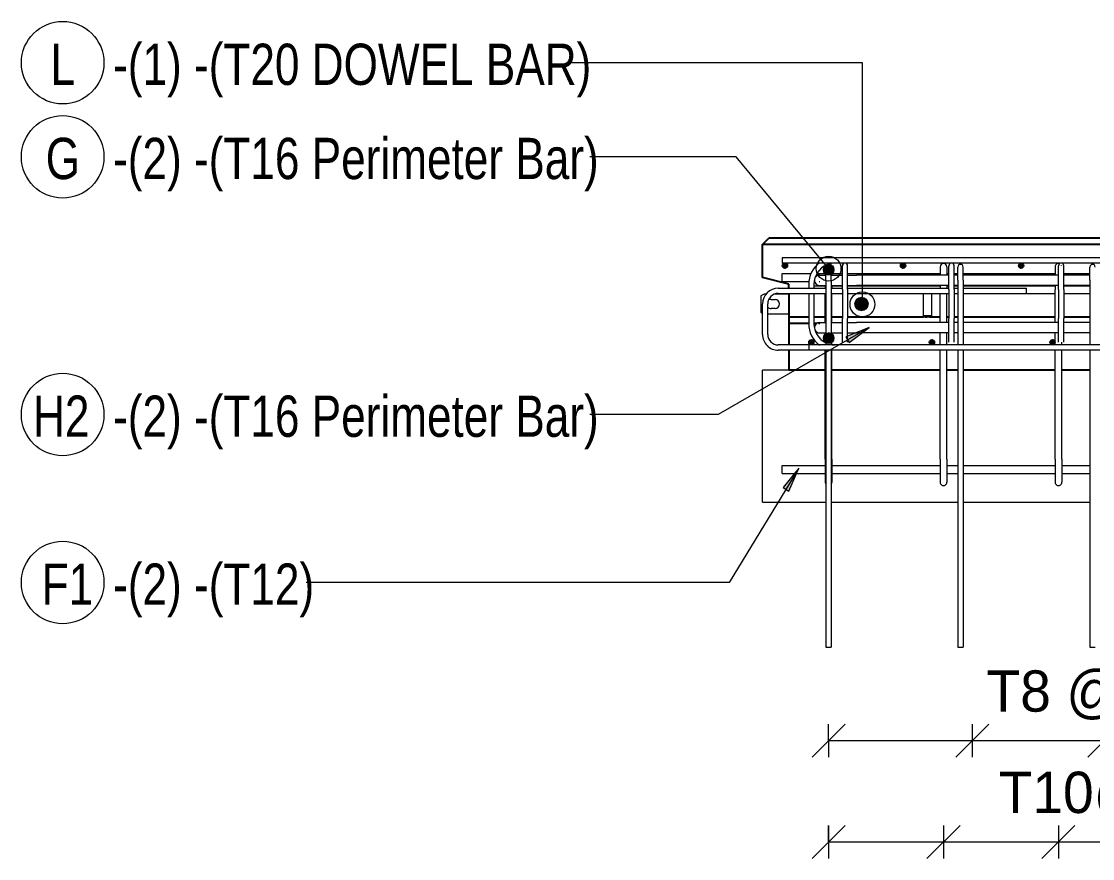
# Model space of a CAD drawing. Header units: millimetres. Extents: x -12508 to 11584, y -2169 to 13538.
# Drawn here: x 1310 to 2932, y 12174 to 13442 of the extents above; entities that cross this region are included whole.
import ezdxf

# ---------------------------------------------------------------- set-up
doc = ezdxf.new("R2010")
doc.units = ezdxf.units.MM
doc.linetypes.add('Dash', pattern=[6.36, 3.18, -3.18])
for name, color, linetype, lineweight in [('A-ANNO-DIMS', 211, 'Continuous', 9), ('A-ANNO-DIMS-25', 211, 'Continuous', 9), ('A-DETL-MBND', 5, 'Continuous', 18), ('A-GENM', 13, 'Continuous', 18), ('A-WALL', 113, 'Continuous', 25), ('A-WALL-HDLN', 110, 'Dash', 25), ('S-BEAM', 12, 'Continuous', 18), ('S-RBAR', 171, 'Continuous', 18), ('S-RBAR-IDEN', 171, 'Continuous', 9)]:
    doc.layers.add(name, color=color, linetype=linetype, lineweight=lineweight)
doc.styles.add('Nirmala UI Semilight_2', font='NirmalaS.ttf', dxfattribs={"width": 0.8, "height": 62.5})
doc.styles.add('Nirmala UI Semilight_3', font='NirmalaS.ttf', dxfattribs={"height": 62.5})
doc.dimstyles.new('Arrow_Filled_-_2_5_NI_UI_3', dxfattribs={"dimscale": 304.8, "dimtxt": 65.460247, "dimasz": 0.164042, "dimexe": 0.082021, "dimexo": 0.0625, "dimgap": 0.082021, "dimtad": 1, "dimdec": 0, "dimzin": 0, "dimdsep": 46, "dimtxsty": 'Nirmala UI Semilight_3', "dimblk1": 'OBLIQUE', "dimblk2": 'OBLIQUE', "dimsah": 1, "dimcen": 0.09, "dimazin": 0, "dimtfac": 1, "dimtdec": 4, "dimtix": 1, "dimtmove": 0, "dimatfit": 3, "dimfxl": 0.082021, "dimfxlon": 1, "dimtvp": 1, "dimtolj": 1, "dimtzin": 0, "dimarcsym": 2})

# ---------------------------------------------------------------- blocks, each defined once
blk = doc.blocks.new('RR spread anchor face based - RR-SA-4_0-180-1726831-Elevation Top 1')
at = {"layer": 'A-GENM'}
for p, q in [((-9641.6, 12996.2), (-9641.6, 13029.4)), ((-9629.6, 13029.4), (-9629.6, 12996.2)), ((-9641.6, 12993.7), (-9641.6, 12996.2)), ((-9641.6, 12996.2), (-9629.6, 12996.2)), ((-9629.6, 12993.7), (-9641.6, 12993.7)), ((-9629.6, 12996.2), (-9629.6, 12993.7))]:
    blk.add_line(p, q, dxfattribs=at)
blk = doc.blocks.new('RR spread anchor face based - RR-SA-2_5-250-2997505-Elevation Top 1')
at = {"layer": 'A-GENM'}
for p, q in [((-9883.1, 13028.7), (-9888.1, 13026.2)), ((-9888.1, 13026.2), (-9888.1, 13001.2)), ((-9880.1, 13028.7), (-9883.1, 13028.7)), ((-9872.6, 13020.7), (-9866.6, 13020.7)), ((-9845.6, 13028.7), (-9866.9, 13028.7)), ((-9888.1, 13001.2), (-9885.6, 12999.9)), ((-9877.6, 12998.7), (-9845.6, 12998.7)), ((-9866.6, 13006.7), (-9872.6, 13006.7))]:
    blk.add_line(p, q, dxfattribs=at)
for centre, start, end in [((-9872.6, 13013.7), 90.0013, 120.0013), ((-9866.6, 13013.7), 270.0013, 90.0013), ((-9872.6, 13013.7), 225.0013, 270.0013)]:
    blk.add_arc(centre, 7, start, end, dxfattribs=at)
blk = doc.blocks.new('M_Rebar Tag_rfa MARK - DOT 1_5-794230-Elevation Top 1')
at = {"layer": 'S-RBAR-IDEN'}
blk.add_circle((-10945.7, 13236.6), 62.5, dxfattribs=at)
blk = doc.blocks.new('M_Rebar Tag_rfa MARK - ARROW-794226-Elevation Top 1')
at = {"layer": 'S-RBAR-IDEN'}
blk.add_circle((-10945.7, 12846.2), 62.5, dxfattribs=at)
blk = doc.blocks.new('DIMBLOCK45-Elevation Top 1')
at = {"layer": 'A-ANNO-DIMS-25'}
for p, q in [((2532.2, 12352.2), (2557.2, 12377.2)), ((2532.2, 12352.2), (2532.2, 12377.2)), ((3532.1, 12352.2), (3557.1, 12377.2)), ((3532.1, 12352.2), (3532.1, 12377.2)), ((2532.2, 12352.2), (2507.2, 12327.2)), ((3532.1, 12352.2), (2532.2, 12352.2)), ((2532.2, 12352.2), (2532.2, 12327.2)), ((3532.1, 12352.2), (3507.1, 12327.2)), ((3532.1, 12352.2), (3532.1, 12327.2))]:
    blk.add_line(p, q, dxfattribs=at)
at = {"layer": 'A-ANNO-DIMS-25', "color": 0, "insert": (2771.5, 12458.7), "char_height": 62.5, "width": 625.562, "attachment_point": 1, "rotation": 0.0007, "line_spacing_factor": 1.142579, "style": 'Nirmala UI Semilight_3'}
blk.add_mtext('T8 @200 mm', dxfattribs=at)
blk = doc.blocks.new('_Oblique')
at = {"color": 0, "linetype": 'ByBlock', "lineweight": -2}
blk.add_line((-0.5, -0.5), (0.5, 0.5), dxfattribs=at)
blk = doc.blocks.new('DIMBLOCK46-Elevation Top 1')
at = {"layer": 'A-ANNO-DIMS-25'}
for p, q in [((2532.2, 12198.6), (2557.2, 12223.6)), ((2532.2, 12198.6), (2532.2, 12223.6)), ((3577.2, 12198.7), (3602.2, 12223.7)), ((3577.2, 12198.7), (3577.2, 12223.7)), ((2532.2, 12198.6), (2507.2, 12173.6)), ((3577.2, 12198.7), (2532.2, 12198.6)), ((2532.2, 12198.6), (2532.2, 12173.6)), ((3577.2, 12198.7), (3552.2, 12173.7)), ((3577.2, 12198.7), (3577.2, 12173.7))]:
    blk.add_line(p, q, dxfattribs=at)
at = {"layer": 'A-ANNO-DIMS-25', "color": 0, "insert": (2789.8, 12305.2), "char_height": 62.5, "width": 635.559, "attachment_point": 1, "rotation": 0.0007, "line_spacing_factor": 1.142579, "style": 'Nirmala UI Semilight_3'}
blk.add_mtext('T10@200 mm', dxfattribs=at)

msp = doc.modelspace()

# ---------------------------------------------------------------- hatches: boundary and pattern name
at = {"layer": 'S-RBAR'}
h = msp.add_hatch(color=256, dxfattribs=at)
edge = h.paths.add_edge_path()
edge.add_arc((2466.1, 13071.7), 4, 0, 360)
for points in [[(2464.9, 13067.9), (2469.4, 13069.3), (2469.4, 13074), (2464.9, 13075.5), (2462.1, 13071.7)], [(2528.9, 13058.5), (2535.9, 13058.5), (2540.2, 13063.9), (2538.6, 13070.7), (2532.4, 13073.7), (2526.1, 13070.7), (2524.6, 13063.9), (2525.3, 13063)], [(2643.8, 13067.9), (2648.2, 13069.3), (2648.2, 13074), (2643.8, 13075.5), (2641, 13071.7), (2642.9, 13069.1)], [(2822.6, 13067.9), (2827.1, 13069.3), (2827.1, 13074), (2822.6, 13075.5), (2819.9, 13071.7)], [(2582.1, 13003.7), (2589.2, 13006.6), (2592.1, 13013.7), (2589.2, 13020.8), (2582.1, 13023.7), (2575.1, 13020.8), (2572.1, 13013.7), (2575.1, 13006.6)], [(2528.9, 12954.7), (2535.9, 12954.7), (2540.2, 12960.2), (2538.6, 12966.9), (2532.4, 12969.9), (2526.1, 12966.9), (2524.6, 12960.2), (2526.8, 12957.3)], [(2507.4, 12951.9), (2510.1, 12955.7), (2507.4, 12959.5), (2502.9, 12958), (2502.9, 12953.3), (2505.7, 12952.4)], [(2690, 12951.9), (2692.8, 12955.7), (2690, 12959.5), (2685.6, 12958), (2685.6, 12953.3)], [(2872.7, 12951.9), (2875.5, 12955.7), (2872.7, 12959.5), (2868.2, 12958), (2868.2, 12953.3)]]:
    msp.add_hatch(color=256, dxfattribs=at).paths.add_polyline_path(points)
h = msp.add_hatch(color=256, dxfattribs=at)
edge = h.paths.add_edge_path()
edge.add_arc((2532.4, 13065.7), 8, 0, 360)
h = msp.add_hatch(color=256, dxfattribs=at)
edge = h.paths.add_edge_path()
edge.add_arc((2645, 13071.7), 4, 0, 360)
h = msp.add_hatch(color=256, dxfattribs=at)
edge = h.paths.add_edge_path()
edge.add_arc((2823.9, 13071.7), 4, 0, 360)
h = msp.add_hatch(color=256, dxfattribs=at)
edge = h.paths.add_edge_path()
edge.add_arc((2582.1, 13013.7), 10, 0, 360)
h = msp.add_hatch(color=256, dxfattribs=at)
edge = h.paths.add_edge_path()
edge.add_arc((2532.4, 12961.9), 8, 0, 360)
h = msp.add_hatch(color=256, dxfattribs=at)
edge = h.paths.add_edge_path()
edge.add_arc((2506.1, 12955.7), 4, 0, 360)
h = msp.add_hatch(color=256, dxfattribs=at)
edge = h.paths.add_edge_path()
edge.add_arc((2688.8, 12955.7), 4, 0, 360)
h = msp.add_hatch(color=256, dxfattribs=at)
edge = h.paths.add_edge_path()
edge.add_arc((2871.5, 12955.7), 4, 0, 360)
at = {"layer": 'S-RBAR-IDEN'}
for points in [[(2593.5, 12978.3), (2558.5, 12963.8), (2563.5, 12955.3)], [(2487.1, 12765), (2463.4, 12735.5), (2471.8, 12730.4)]]:
    msp.add_hatch(color=256, dxfattribs=at).paths.add_polyline_path(points)

# ---------------------------------------------------------------- linework, layer by layer
at = {"layer": 'A-DETL-MBND'}
for p, q in [((2724.9, 12327.2), (2774.9, 12377.2)), ((2749.9, 12377.2), (2749.9, 12327.2)), ((2924.9, 12327.2), (2974.9, 12377.2)), ((2507.2, 12173.6), (2557.2, 12223.6)), ((2532.2, 12223.6), (2532.2, 12173.6)), ((2681.3, 12173.7), (2731.3, 12223.7)), ((2706.3, 12223.7), (2706.3, 12173.7)), ((2855.5, 12173.7), (2905.5, 12223.7)), ((2880.5, 12223.7), (2880.5, 12173.7))]:
    msp.add_line(p, q, dxfattribs=at)
at = {"layer": 'A-WALL'}
for p, q in [((2432.1, 13103.7), (2442.1, 13113.7)), ((2442.1, 13113.7), (3922.1, 13113.7)), ((2432.1, 13053.7), (2432.1, 13103.7)), ((3932.1, 13103.7), (2432.1, 13103.7)), ((2472.1, 13043.7), (2432.1, 13053.7)), ((2472.1, 13037.7), (2472.1, 13043.7)), ((2472.1, 13029.7), (2472.1, 12951.6)), ((2502.1, 12993.8), (2472.1, 12993.8)), ((2502.1, 12983.9), (2472.1, 12983.9)), ((2527.2, 12993.8), (2510.1, 12993.8)), ((2513.8, 12983.9), (2510.1, 12983.9)), ((2518.9, 12983.9), (2517, 12983.9)), ((2553.1, 12993.8), (2537.2, 12993.8)), ((2676.1, 12993.8), (2561.1, 12993.8)), ((2701.3, 12993.8), (2688.1, 12993.8)), ((2714.4, 12993.8), (2711.3, 12993.8)), ((2728.1, 12993.8), (2722.4, 12993.8)), ((2875.5, 12993.8), (2736.1, 12993.8)), ((2928.1, 12993.8), (2888.6, 12993.8)), ((2472.1, 12943.6), (2472.1, 12913.7)), ((2527.2, 12913.7), (2472.1, 12913.7)), ((2701.3, 12913.7), (2537.2, 12913.7)), ((2728.1, 12913.7), (2711.3, 12913.7)), ((2875.5, 12913.7), (2736.1, 12913.7)), ((2928.1, 12913.7), (2885.5, 12913.7))]:
    msp.add_line(p, q, dxfattribs=at)
at = {"layer": 'A-WALL-HDLN'}
msp.add_line((2688.1, 12993.8), (2676.2, 12993.8), dxfattribs=at)
at = {"layer": 'S-BEAM'}
for p, q in [((2432.2, 12713.7), (2432.1, 12913.7)), ((2472.1, 12913.7), (2432.1, 12913.7)), ((2432.2, 12713.7), (2528.1, 12713.7)), ((2536.1, 12713.7), (2728.1, 12713.7)), ((2736.1, 12713.7), (2928.1, 12713.7))]:
    msp.add_line(p, q, dxfattribs=at)
at = {"layer": 'S-RBAR'}
for p, q in [((3902.1, 13083.7), (2462.1, 13083.7)), ((2462.1, 13083.7), (2462.1, 13075.7)), ((3902.1, 13075.7), (2462.1, 13075.7)), ((2464.9, 13075.5), (2462.1, 13071.7)), ((2462.1, 13071.7), (2464.9, 13067.9)), ((2469.4, 13074), (2464.9, 13075.5)), ((2464.9, 13067.9), (2469.4, 13069.3)), ((2469.4, 13069.3), (2469.4, 13074)), ((2526.1, 13070.7), (2524.6, 13063.9)), ((2524.6, 13063.9), (2525.3, 13063)), ((2525.3, 13063), (2528.9, 13058.5)), ((2532.4, 13073.7), (2526.1, 13070.7)), ((2527.2, 13070.1), (2527.2, 13057.8)), ((2528.1, 13049.7), (2528.1, 13069.7)), ((2538.6, 13070.7), (2532.4, 13073.7)), ((2535.9, 13058.5), (2540.2, 13063.9)), ((2536.1, 13049.7), (2536.1, 13069.7)), ((2537.2, 13070.1), (2537.2, 13057.8)), ((2540.2, 13063.9), (2538.6, 13070.7)), ((2553.1, 13035.7), (2553.1, 13071.7)), ((2561.1, 13035.7), (2561.1, 13071.7)), ((2643.8, 13075.5), (2641, 13071.7)), ((2641, 13071.7), (2642.9, 13069.1)), ((2642.9, 13069.1), (2643.8, 13067.9)), ((2648.2, 13074), (2643.8, 13075.5)), ((2643.8, 13067.9), (2648.2, 13069.3)), ((2648.2, 13069.3), (2648.2, 13074)), ((2701.3, 13070.1), (2701.3, 13057.8)), ((2711.3, 13070.1), (2711.3, 13057.8)), ((2714.4, 13035.7), (2714.4, 13071.7)), ((2722.4, 13035.7), (2722.4, 13071.7)), ((2728.1, 13049.7), (2728.1, 13069.7)), ((2736.1, 13049.7), (2736.1, 13069.7)), ((2822.6, 13075.5), (2819.9, 13071.7)), ((2819.9, 13071.7), (2822.6, 13067.9)), ((2827.1, 13074), (2822.6, 13075.5)), ((2822.6, 13067.9), (2827.1, 13069.3)), ((2827.1, 13069.3), (2827.1, 13074)), ((2875.5, 13070.1), (2875.5, 13057.8)), ((2880.6, 13035.7), (2880.6, 13071.7)), ((2888.6, 13035.7), (2888.6, 13071.7)), ((2928.1, 13049.7), (2928.1, 13069.7)), ((2462.1, 13059.7), (2505.7, 13059.7)), ((2462.1, 13047.7), (2462.1, 13059.7)), ((2462.1, 13047.7), (2502.7, 13047.7)), ((2510.7, 13047.7), (2511.1, 13047.7)), ((2514.4, 13059.7), (2527.2, 13059.7)), ((2518.1, 13047.7), (2518.9, 13047.7)), ((2518.9, 13057.6), (2528.1, 13057.6)), ((2528.1, 13049.7), (2528.1, 12951.7)), ((2528.9, 13058.5), (2535.9, 13058.5)), ((2536.1, 13057.6), (2553.1, 13057.6)), ((2536.1, 13049.7), (2536.1, 12951.7)), ((2537.2, 13059.7), (2553.1, 13059.7)), ((2561.1, 13059.7), (2701.3, 13059.7)), ((2561.1, 13057.6), (2574.4, 13057.6)), ((2714.4, 13057.6), (2574.4, 13057.6)), ((2711.3, 13059.7), (2714.4, 13059.7)), ((2722.4, 13059.7), (2728.1, 13059.7)), ((2728.1, 13057.6), (2722.4, 13057.6)), ((2728.1, 13049.7), (2728.1, 12951.7)), ((2736.1, 13059.7), (2875.5, 13059.7)), ((2880.6, 13057.6), (2736.1, 13057.6)), ((2736.1, 13049.7), (2736.1, 12951.7)), ((2888.6, 13059.7), (2928.1, 13059.7)), ((2928.1, 13057.6), (2888.6, 13057.6)), ((2928.1, 13049.7), (2928.1, 12951.7)), ((2456.1, 13037.7), (2528.1, 13037.7)), ((2456.1, 13029.7), (2528.1, 13029.7)), ((2502.1, 13043.7), (2502.1, 13037.7)), ((2502.1, 13029.7), (2502.1, 12983.7)), ((2510.1, 13043.7), (2510.1, 13037.7)), ((2510.1, 13041.4), (2527.2, 13041.4)), ((2510.1, 13029.7), (2510.1, 12983.7)), ((2518.9, 13041.6), (2528.1, 13041.6)), ((2527.2, 13041.7), (2527.2, 13037.7)), ((2527.2, 12985.8), (2527.2, 13029.7)), ((2536.1, 13041.6), (2553.1, 13041.6)), ((2536.1, 13037.7), (2553.1, 13037.7)), ((2536.1, 13029.7), (2553.1, 13029.7)), ((2537.2, 13041.7), (2537.2, 13037.7)), ((2537.2, 13041.4), (2553.1, 13041.4)), ((2537.2, 12985.8), (2537.2, 13029.7)), ((2553.1, 13035.7), (2553.1, 12991.7)), ((2561.1, 13041.6), (2574.4, 13041.6)), ((2561.1, 13041.4), (2701.3, 13041.4)), ((2561.1, 13037.7), (2714.4, 13037.7)), ((2561.1, 13035.7), (2561.1, 12991.7)), ((2561.1, 13029.7), (2714.4, 13029.7)), ((2714.4, 13041.6), (2574.4, 13041.6)), ((2701.3, 13041.7), (2701.3, 13037.7)), ((2701.3, 12985.8), (2701.3, 13029.7)), ((2711.3, 13041.7), (2711.3, 13037.7)), ((2711.3, 13041.4), (2714.4, 13041.4)), ((2711.3, 12985.8), (2711.3, 13029.7)), ((2714.4, 13035.7), (2714.4, 12991.7)), ((2728.1, 13041.6), (2722.4, 13041.6)), ((2722.4, 13041.4), (2728.1, 13041.4)), ((2722.4, 13037.7), (2728.1, 13037.7)), ((2722.4, 13035.7), (2722.4, 12991.7)), ((2722.4, 13029.7), (2728.1, 13029.7)), ((2880.6, 13041.6), (2736.1, 13041.6)), ((2736.1, 13041.4), (2875.5, 13041.4)), ((2736.1, 13037.7), (2832.1, 13037.7)), ((2736.1, 13029.7), (2832.1, 13029.7)), ((2832.1, 13029.7), (2832.1, 13037.7)), ((2875.5, 13041.7), (2875.5, 13035.1)), ((2875.5, 12985.8), (2875.5, 13035.1)), ((2880.6, 13035.7), (2880.6, 12991.7)), ((2928.1, 13041.6), (2888.6, 13041.6)), ((2888.6, 13041.4), (2928.1, 13041.4)), ((2888.6, 13035.7), (2888.6, 12991.7)), ((2432.1, 12967.6), (2432.1, 13013.7)), ((2440.1, 12967.6), (2440.1, 13013.7)), ((2510.1, 13029.4), (2527.2, 13029.4)), ((2537.2, 13029.4), (2553.1, 13029.4)), ((2561.1, 13029.4), (2701.3, 13029.4)), ((2575.1, 13020.8), (2572.1, 13013.7)), ((2572.1, 13013.7), (2575.1, 13006.6)), ((2582.1, 13023.7), (2575.1, 13020.8)), ((2589.2, 13020.8), (2582.1, 13023.7)), ((2592.1, 13013.7), (2589.2, 13020.8)), ((2589.2, 13006.6), (2592.1, 13013.7)), ((2711.3, 13029.4), (2714.4, 13029.4)), ((2722.4, 13029.4), (2728.1, 13029.4)), ((2736.1, 13029.4), (2875.5, 13029.4)), ((2888.6, 13029.4), (2928.1, 13029.4)), ((2575.1, 13006.6), (2582.1, 13003.7)), ((2582.1, 13003.7), (2589.2, 13006.6)), ((2518.9, 12985.8), (2528.1, 12985.8)), ((2536.1, 12985.8), (2553.1, 12985.8)), ((2553.1, 12955.7), (2553.1, 12991.7)), ((2561.1, 12955.7), (2561.1, 12991.7)), ((2561.1, 12985.8), (2574.4, 12985.8)), ((2714.4, 12985.8), (2574.4, 12985.8)), ((2714.4, 12955.7), (2714.4, 12991.7)), ((2722.4, 12955.7), (2722.4, 12991.7)), ((2728.1, 12985.8), (2722.4, 12985.8)), ((2880.6, 12985.8), (2736.1, 12985.8)), ((2880.6, 12955.7), (2880.6, 12991.7)), ((2888.6, 12955.7), (2888.6, 12991.7)), ((2928.1, 12985.8), (2888.6, 12985.8)), ((2518.9, 12969.8), (2528.1, 12969.8)), ((2526.1, 12966.9), (2524.6, 12960.2)), ((2532.4, 12969.9), (2526.1, 12966.9)), ((2527.2, 12955.6), (2527.2, 12969.8)), ((2538.6, 12966.9), (2532.4, 12969.9)), ((2536.1, 12969.8), (2553.1, 12969.8)), ((2537.2, 12952.3), (2537.2, 12969.8)), ((2540.2, 12960.2), (2538.6, 12966.9)), ((2561.1, 12969.8), (2574.4, 12969.8)), ((2714.4, 12969.8), (2574.4, 12969.8)), ((2701.3, 12951.7), (2701.3, 12969.8)), ((2711.3, 12951.7), (2711.3, 12969.8)), ((2728.1, 12969.8), (2722.4, 12969.8)), ((2880.6, 12969.8), (2736.1, 12969.8)), ((2875.5, 12951.7), (2875.5, 12969.8)), ((2928.1, 12969.8), (2888.6, 12969.8)), ((2502.1, 12951.6), (2456.1, 12951.6)), ((3602.1, 12951.7), (2502.1, 12951.7)), ((2502.1, 12951.7), (2502.1, 12943.7)), ((2507.4, 12959.5), (2502.9, 12958)), ((2502.9, 12958), (2502.9, 12953.3)), ((2502.9, 12953.3), (2505.7, 12952.4)), ((2505.7, 12952.4), (2507.4, 12951.9)), ((2510.1, 12955.7), (2507.4, 12959.5)), ((2507.4, 12951.9), (2510.1, 12955.7)), ((2524.6, 12960.2), (2526.8, 12957.3)), ((2526.8, 12957.3), (2528.9, 12954.7)), ((2528.9, 12954.7), (2535.9, 12954.7)), ((2535.9, 12954.7), (2540.2, 12960.2)), ((2690, 12959.5), (2685.6, 12958)), ((2685.6, 12958), (2685.6, 12953.3)), ((2685.6, 12953.3), (2690, 12951.9)), ((2692.8, 12955.7), (2690, 12959.5)), ((2690, 12951.9), (2692.8, 12955.7)), ((2872.7, 12959.5), (2868.2, 12958)), ((2868.2, 12958), (2868.2, 12953.3)), ((2868.2, 12953.3), (2872.7, 12951.9)), ((2875.5, 12955.7), (2872.7, 12959.5)), ((2872.7, 12951.9), (2875.5, 12955.7)), ((2885.5, 12951.7), (2885.5, 12955.7)), ((2528.1, 12943.6), (2456.1, 12943.6)), ((3602.1, 12943.7), (2502.1, 12943.7)), ((2527.2, 12778.7), (2527.2, 12943.6)), ((2528.1, 12943.7), (2528.2, 12493.7)), ((2536.1, 12943.7), (2536.2, 12493.7)), ((2728.1, 12943.6), (2536.1, 12943.6)), ((2537.2, 12778.7), (2537.2, 12943.6)), ((2701.3, 12778.7), (2701.3, 12943.6)), ((2711.3, 12778.7), (2711.3, 12943.6)), ((2728.1, 12943.7), (2728.1, 12493.7)), ((2736.1, 12943.7), (2736.1, 12493.7)), ((2832.1, 12943.6), (2736.1, 12943.6)), ((2875.5, 12778.7), (2875.5, 12943.7)), ((2885.5, 12778.7), (2885.5, 12943.7)), ((2928.1, 12943.7), (2928.1, 12493.7)), ((2527.2, 12778.7), (2527.2, 12743.7)), ((2537.2, 12778.7), (2537.2, 12743.7)), ((2701.3, 12778.7), (2701.3, 12743.7)), ((2711.3, 12778.7), (2711.3, 12743.7)), ((2875.5, 12778.7), (2875.5, 12743.7)), ((2885.5, 12778.7), (2885.5, 12743.7)), ((2462.1, 12769.1), (2527.2, 12769.1)), ((2462.1, 12757.1), (2462.1, 12769.1)), ((2462.1, 12757.1), (2527.2, 12757.1)), ((2537.2, 12769.1), (2701.3, 12769.1)), ((2537.2, 12757.1), (2701.3, 12757.1)), ((2711.3, 12769.1), (2728.1, 12769.1)), ((2711.3, 12757.1), (2728.1, 12757.1)), ((2736.1, 12769.1), (2875.5, 12769.1)), ((2736.1, 12757.1), (2875.5, 12757.1)), ((2885.5, 12769.1), (2928.1, 12769.1)), ((2885.5, 12757.1), (2928.1, 12757.1)), ((2528.2, 12493.7), (2536.2, 12493.7)), ((2728.1, 12493.7), (2736.1, 12493.7)), ((2928.1, 12493.7), (2936.1, 12493.7))]:
    msp.add_line(p, q, dxfattribs=at)
for centre, radius in [((2466.1, 13071.7), 4), ((2532.4, 13065.7), 8), ((2645, 13071.7), 4), ((2823.9, 13071.7), 4), ((2582.1, 13013.7), 10), ((2532.4, 12961.9), 8), ((2506.1, 12955.7), 4), ((2688.8, 12955.7), 4), ((2871.5, 12955.7), 4)]:
    msp.add_circle(centre, radius, dxfattribs=at)
for centre, radius, start, end in [((2542.1, 13043.7), 40, 126.2323, 180.0007), ((2542.1, 13043.7), 32, 112.4875, 180.0007), ((2532.2, 13070.1), 5, 157.4524, 180.0007), ((2532.1, 13069.7), 4, 0.0007, 180.0007), ((2542.1, 13043.7), 32, 90.0007, 109.7156), ((2532.2, 13070.1), 5, 0.0007, 66.2793), ((2557.1, 13071.7), 4, 90.0009, 180.0007), ((2557.1, 13071.7), 4, 0.0007, 90.0004), ((2706.3, 13070.1), 5, 0.0007, 180.0007), ((2718.4, 13071.7), 4, 90.0009, 180.0007), ((2718.4, 13071.7), 4, 0.0007, 90.0004), ((2732.1, 13069.7), 4, 0.0007, 180.0007), ((2880.5, 13070.1), 5, 69.5044, 180.0007), ((2884.6, 13071.7), 4, 90.0009, 180.0007), ((2884.6, 13071.7), 4, 0.0007, 90.0004), ((2880.5, 13070.1), 5, 18.7059, 24.6628), ((2932.1, 13069.7), 4, 0.0007, 180.0007), ((2518.9, 13049.6), 8, 180.8033, 270.0007), ((2518.9, 13049.6), 8, 90.0007, 150.0007), ((2456.1, 13013.7), 24, 90.0007, 180.0007), ((2456.1, 13013.7), 16, 90.0007, 180.0007), ((2542.1, 12983.7), 40, 180.0007, 233.7679), ((2542.1, 12983.7), 32, 180.0007, 243.9182), ((2518.9, 12977.8), 8, 90.0007, 179.448), ((2456.1, 12967.6), 24, 180.0007, 270.0007), ((2456.1, 12967.6), 16, 180.0007, 270.0007), ((2518.9, 12977.8), 8, 195.5534, 270.0007), ((2542.1, 12983.7), 32, 259.1623, 269.996), ((2532.2, 12743.7), 5, 180.0007, 216.0249), ((2532.2, 12743.7), 5, 323.5609, 0.0007), ((2706.3, 12743.7), 5, 180.0007, 0.0007), ((2880.5, 12743.7), 5, 180.0007, 0.0007)]:
    msp.add_arc(centre, radius, start, end, dxfattribs=at)
at = {"layer": 'S-RBAR-IDEN'}
for p, q in [((2583.5, 13379.2), (2139, 13379.2)), ((2583.5, 13013.1), (2583.5, 13379.2)), ((2392.1, 13236.6), (2170.8, 13236.6)), ((2532.3, 13067.2), (2392.1, 13236.6)), ((2593.5, 12978.3), (2365, 12846.2)), ((2593.5, 12978.3), (2558.5, 12963.8)), ((2563.5, 12955.3), (2593.5, 12978.3)), ((2558.5, 12963.8), (2563.5, 12955.3)), ((2365, 12846.2), (2170.8, 12846.2)), ((2487.1, 12765), (2381.5, 12591.8)), ((2487.1, 12765), (2463.4, 12735.5)), ((2471.8, 12730.4), (2487.1, 12765)), ((2463.4, 12735.5), (2471.8, 12730.4)), ((2381.5, 12591.8), (1740.8, 12591.8))]:
    msp.add_line(p, q, dxfattribs=at)
for centre, radius in [((2532.3, 13067.2), 18.7), ((2583.5, 13013.1), 18.8)]:
    msp.add_circle(centre, radius, dxfattribs=at)

# ---------------------------------------------------------------- block references
at = {"layer": 'A-GENM'}
for name in ['RR spread anchor face based - RR-SA-2_5-250-2997505-Elevation Top 1', 'RR spread anchor face based - RR-SA-4_0-180-1726831-Elevation Top 1']:
    msp.add_blockref(name, (12317.7, 0), dxfattribs=at)
at = {"layer": 'S-RBAR-IDEN'}
for name, p in [('M_Rebar Tag_rfa MARK - DOT 1_5-794230-Elevation Top 1', (12317.7, 142.6)), ('M_Rebar Tag_rfa MARK - DOT 1_5-794230-Elevation Top 1', (12317.7, 0)), ('M_Rebar Tag_rfa MARK - ARROW-794226-Elevation Top 1', (12317.7, 0)), ('M_Rebar Tag_rfa MARK - ARROW-794226-Elevation Top 1', (12317.7, -254.4))]:
    msp.add_blockref(name, p, dxfattribs=at)

# ---------------------------------------------------------------- texts
at = {"layer": 'S-RBAR-IDEN', "char_height": 62.5, "attachment_point": 1, "style": 'Nirmala UI Semilight_2'}
for s, insert, width in [('L', (1353.6, 13408), 40.084), ('-(1) -(T20 DOWEL BAR)', (1448.4, 13408), 835.358), ('G', (1346.3, 13265.4), 57.721), ('-(2) -(T16 Perimeter Bar)', (1448.4, 13265.4), 873.839), ('H2', (1327.1, 12875), 104.219), ('-(2) -(T16 Perimeter Bar)', (1448.4, 12875), 873.839), ('F1', (1340.3, 12620.6), 72.152), ('-(2) -(T12)', (1448.4, 12620.6), 352.742)]:
    msp.add_mtext(s, dxfattribs=dict(at, insert=insert, width=width))

# ---------------------------------------------------------------- dimensions: what is measured, and where the dimension line sits
at = {"layer": 'A-ANNO-DIMS'}
for base, p1, p2, text, override, picture, middle in [((2532.2, 12352.2), (3532.1, 12377.2), (2532.2, 12377.2), 'T8 @200 mm', {"dimpost": '<>', "dimfxl": 999.958673}, 'DIMBLOCK45-Elevation Top 1', (3032.1, 12413)), ((2532.2, 12198.6), (3577.2, 12223.7), (2532.2, 12223.6), 'T10@200 mm', {"dimpost": '<>', "dimfxl": 1044.99423}, 'DIMBLOCK46-Elevation Top 1', (3054.7, 12259.7))]:
    dim = msp.add_linear_dim(base=base, p1=p1, p2=p2, angle=0.0007, text=text, dimstyle='Arrow_Filled_-_2_5_NI_UI_3', override=override, dxfattribs=at)
    dim.commit()
    dim.dimension.update_dxf_attribs({"geometry": picture, "text_midpoint": middle})

doc.saveas('drawing.dxf')
